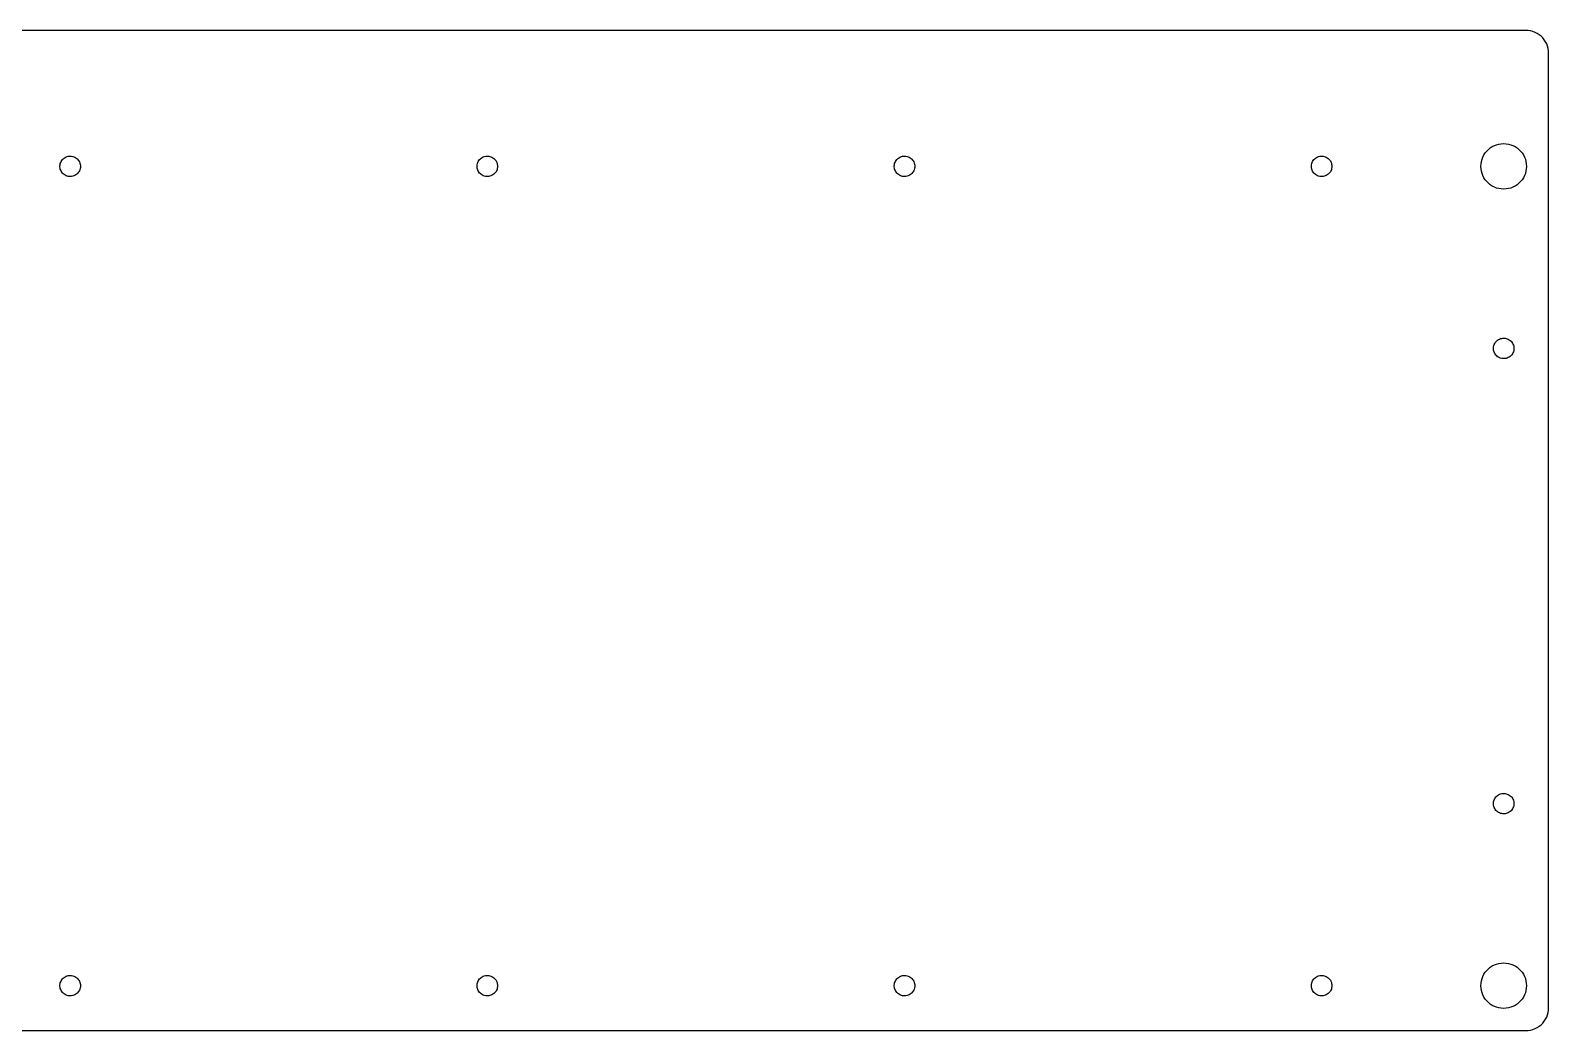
# Model space of a CAD drawing. Header units: metres. Extents: x -325 to 325, y -110 to 110.
# Drawn here: x -8.7 to 324.9, y -109.9 to 109.9 of the extents above; entities that cross this region are included whole.
import ezdxf

# ---------------------------------------------------------------- set-up
doc = ezdxf.new("R2010")
doc.units = ezdxf.units.M

msp = doc.modelspace()

# ---------------------------------------------------------------- linework, layer by layer
for p, q in [((319.875, 109.875), (-319.875, 109.875)), ((320.398, 109.848), (319.875, 109.875)), ((320.915, 109.766), (320.398, 109.848)), ((321.42, 109.63), (320.915, 109.766)), ((321.909, 109.443), (321.42, 109.63)), ((322.375, 109.205), (321.909, 109.443)), ((322.814, 108.92), (322.375, 109.205)), ((323.221, 108.591), (322.814, 108.92)), ((323.591, 108.221), (323.221, 108.591)), ((323.92, 107.814), (323.591, 108.221)), ((324.205, 107.375), (323.92, 107.814)), ((324.443, 106.909), (324.205, 107.375)), ((324.63, 106.42), (324.443, 106.909)), ((324.766, 105.915), (324.63, 106.42)), ((324.848, 105.398), (324.766, 105.915)), ((324.875, 104.875), (324.848, 105.398)), ((324.875, -104.875), (324.875, 104.875)), ((311.284, 83.3456), (311.654, 83.7157)), ((311.654, 83.7157), (312.061, 84.0451)), ((312.061, 84.0451), (312.5, 84.3301)), ((312.5, 84.3301), (312.966, 84.5677)), ((312.966, 84.5677), (313.455, 84.7553)), ((313.455, 84.7553), (313.96, 84.8907)), ((313.96, 84.8907), (314.477, 84.9726)), ((314.477, 84.9726), (315, 85)), ((315, 85), (315.523, 84.9726)), ((315.523, 84.9726), (316.04, 84.8907)), ((316.04, 84.8907), (316.545, 84.7553)), ((316.545, 84.7553), (317.034, 84.5677)), ((317.034, 84.5677), (317.5, 84.3301)), ((317.5, 84.3301), (317.939, 84.0451)), ((317.939, 84.0451), (318.346, 83.7157)), ((318.346, 83.7157), (318.716, 83.3456)), ((-2.24658, 80.1239), (-2.2193, 80.3703)), ((-2.24658, 79.8761), (-2.24658, 80.1239)), ((-2.2193, 80.3703), (-2.1651, 80.6122)), ((-2.1651, 80.6122), (-2.08461, 80.8467)), ((-2.08461, 80.8467), (-1.97881, 81.0709)), ((-1.97881, 81.0709), (-1.849, 81.2821)), ((-1.849, 81.2821), (-1.69673, 81.4777)), ((-1.69673, 81.4777), (-1.52388, 81.6554)), ((-1.52388, 81.6554), (-1.33252, 81.813)), ((-1.33252, 81.813), (-1.125, 81.9485)), ((-1.125, 81.9485), (-0.90381, 82.0605)), ((-0.90381, 82.0605), (-0.67165, 82.1474)), ((-0.67165, 82.1474), (-0.43134, 82.2083)), ((-0.43134, 82.2083), (-0.18579, 82.2423)), ((-0.18579, 82.2423), (0.062, 82.2491)), ((0.062, 82.2491), (0.30904, 82.2287)), ((0.30904, 82.2287), (0.55234, 82.1812)), ((0.55234, 82.1812), (0.78892, 82.1071)), ((0.78892, 82.1071), (1.01595, 82.0076)), ((1.01595, 82.0076), (1.23062, 81.8836)), ((1.23062, 81.8836), (1.43037, 81.7368)), ((1.43037, 81.7368), (1.61275, 81.5689)), ((1.61275, 81.5689), (1.77556, 81.382)), ((1.77556, 81.382), (1.91681, 81.1783)), ((1.91681, 81.1783), (2.03479, 80.9602)), ((2.03479, 80.9602), (2.12808, 80.7306)), ((2.12808, 80.7306), (2.19554, 80.492)), ((2.19554, 80.492), (2.23634, 80.2475)), ((2.23634, 80.2475), (2.25, 80)), ((89.4201, 80.1239), (89.4474, 80.3703)), ((89.4201, 79.8761), (89.4201, 80.1239)), ((89.4474, 80.3703), (89.5016, 80.6122)), ((89.5016, 80.6122), (89.582, 80.8467)), ((89.582, 80.8467), (89.6879, 81.0709)), ((89.6879, 81.0709), (89.8177, 81.2821)), ((89.8177, 81.2821), (89.9699, 81.4777)), ((89.9699, 81.4777), (90.1428, 81.6554)), ((90.1428, 81.6554), (90.3341, 81.813)), ((90.3341, 81.813), (90.5417, 81.9485)), ((90.5417, 81.9485), (90.7628, 82.0605)), ((90.7628, 82.0605), (90.995, 82.1474)), ((90.995, 82.1474), (91.2353, 82.2083)), ((91.2353, 82.2083), (91.4809, 82.2423)), ((91.4809, 82.2423), (91.7287, 82.2491)), ((91.7287, 82.2491), (91.9757, 82.2287)), ((91.9757, 82.2287), (92.219, 82.1812)), ((92.219, 82.1812), (92.4556, 82.1071)), ((92.4556, 82.1071), (92.6826, 82.0076)), ((92.6826, 82.0076), (92.8973, 81.8836)), ((92.8973, 81.8836), (93.097, 81.7368)), ((93.097, 81.7368), (93.2794, 81.5689)), ((93.2794, 81.5689), (93.4422, 81.382)), ((93.4422, 81.382), (93.5835, 81.1783)), ((93.5835, 81.1783), (93.7015, 80.9602)), ((93.7015, 80.9602), (93.7948, 80.7306)), ((93.7948, 80.7306), (93.8622, 80.492)), ((93.8622, 80.492), (93.903, 80.2475)), ((93.903, 80.2475), (93.9167, 80)), ((181.087, 80.1239), (181.114, 80.3703)), ((181.087, 79.8761), (181.087, 80.1239)), ((181.114, 80.3703), (181.168, 80.6122)), ((181.168, 80.6122), (181.249, 80.8467)), ((181.249, 80.8467), (181.355, 81.0709)), ((181.355, 81.0709), (181.484, 81.2821)), ((181.484, 81.2821), (181.637, 81.4777)), ((181.637, 81.4777), (181.809, 81.6554)), ((181.809, 81.6554), (182.001, 81.813)), ((182.001, 81.813), (182.208, 81.9485)), ((182.208, 81.9485), (182.43, 82.0605)), ((182.43, 82.0605), (182.662, 82.1474)), ((182.662, 82.1474), (182.902, 82.2083)), ((182.902, 82.2083), (183.148, 82.2423)), ((183.148, 82.2423), (183.395, 82.2491)), ((183.395, 82.2491), (183.642, 82.2287)), ((183.642, 82.2287), (183.886, 82.1812)), ((183.886, 82.1812), (184.122, 82.1071)), ((184.122, 82.1071), (184.349, 82.0076)), ((184.349, 82.0076), (184.564, 81.8836)), ((184.564, 81.8836), (184.764, 81.7368)), ((184.764, 81.7368), (184.946, 81.5689)), ((184.946, 81.5689), (185.109, 81.382)), ((185.109, 81.382), (185.25, 81.1783)), ((185.25, 81.1783), (185.368, 80.9602)), ((185.368, 80.9602), (185.461, 80.7306)), ((185.461, 80.7306), (185.529, 80.492)), ((185.529, 80.492), (185.57, 80.2475)), ((185.57, 80.2475), (185.583, 80)), ((272.753, 80.1239), (272.781, 80.3703)), ((272.753, 79.8761), (272.753, 80.1239)), ((272.781, 80.3703), (272.835, 80.6122)), ((272.835, 80.6122), (272.915, 80.8467)), ((272.915, 80.8467), (273.021, 81.0709)), ((273.021, 81.0709), (273.151, 81.2821)), ((273.151, 81.2821), (273.303, 81.4777)), ((273.303, 81.4777), (273.476, 81.6554)), ((273.476, 81.6554), (273.667, 81.813)), ((273.667, 81.813), (273.875, 81.9485)), ((273.875, 81.9485), (274.096, 82.0605)), ((274.096, 82.0605), (274.328, 82.1474)), ((274.328, 82.1474), (274.569, 82.2083)), ((274.569, 82.2083), (274.814, 82.2423)), ((274.814, 82.2423), (275.062, 82.2491)), ((275.062, 82.2491), (275.309, 82.2287)), ((275.309, 82.2287), (275.552, 82.1812)), ((275.552, 82.1812), (275.789, 82.1071)), ((275.789, 82.1071), (276.016, 82.0076)), ((276.016, 82.0076), (276.231, 81.8836)), ((276.231, 81.8836), (276.43, 81.7368)), ((276.43, 81.7368), (276.613, 81.5689)), ((276.613, 81.5689), (276.776, 81.382)), ((276.776, 81.382), (276.917, 81.1783)), ((276.917, 81.1783), (277.035, 80.9602)), ((277.035, 80.9602), (277.128, 80.7306)), ((277.128, 80.7306), (277.196, 80.492)), ((277.196, 80.492), (277.236, 80.2475)), ((277.236, 80.2475), (277.25, 80)), ((310, 80), (310.027, 80.5226)), ((310.027, 80.5226), (310.109, 81.0396)), ((310.109, 81.0396), (310.245, 81.5451)), ((310.245, 81.5451), (310.432, 82.0337)), ((310.432, 82.0337), (310.67, 82.5)), ((310.67, 82.5), (310.955, 82.9389)), ((310.955, 82.9389), (311.284, 83.3456)), ((318.716, 83.3456), (319.045, 82.9389)), ((319.045, 82.9389), (319.33, 82.5)), ((319.33, 82.5), (319.568, 82.0337)), ((319.568, 82.0337), (319.755, 81.5451)), ((319.755, 81.5451), (319.891, 81.0396)), ((319.891, 81.0396), (319.973, 80.5226)), ((319.973, 80.5226), (320, 80)), ((-2.2193, 79.6297), (-2.24658, 79.8761)), ((-2.1651, 79.3878), (-2.2193, 79.6297)), ((-2.08461, 79.1533), (-2.1651, 79.3878)), ((-1.97881, 78.9291), (-2.08461, 79.1533)), ((-1.849, 78.7179), (-1.97881, 78.9291)), ((-1.69673, 78.5223), (-1.849, 78.7179)), ((-1.52388, 78.3446), (-1.69673, 78.5223)), ((-1.33252, 78.187), (-1.52388, 78.3446)), ((-1.125, 78.0514), (-1.33252, 78.187)), ((-0.90381, 77.9395), (-1.125, 78.0514)), ((-0.67165, 77.8526), (-0.90381, 77.9395)), ((-0.43134, 77.7917), (-0.67165, 77.8526)), ((-0.18579, 77.7577), (-0.43134, 77.7917)), ((0.062, 77.7509), (-0.18579, 77.7577)), ((0.30904, 77.7713), (0.062, 77.7509)), ((0.55234, 77.8188), (0.30904, 77.7713)), ((0.78892, 77.8929), (0.55234, 77.8188)), ((1.01595, 77.9924), (0.78892, 77.8929)), ((1.23062, 78.1164), (1.01595, 77.9924)), ((1.43037, 78.2632), (1.23062, 78.1164)), ((1.61275, 78.4311), (1.43037, 78.2632)), ((1.77556, 78.618), (1.61275, 78.4311)), ((1.91681, 78.8217), (1.77556, 78.618)), ((2.03479, 79.0397), (1.91681, 78.8217)), ((2.12808, 79.2694), (2.03479, 79.0397)), ((2.19554, 79.508), (2.12808, 79.2694)), ((2.23634, 79.7525), (2.19554, 79.508)), ((2.25, 80), (2.23634, 79.7525)), ((89.4474, 79.6297), (89.4201, 79.8761)), ((89.5016, 79.3878), (89.4474, 79.6297)), ((89.582, 79.1533), (89.5016, 79.3878)), ((89.6879, 78.9291), (89.582, 79.1533)), ((89.8177, 78.7179), (89.6879, 78.9291)), ((89.9699, 78.5223), (89.8177, 78.7179)), ((90.1428, 78.3446), (89.9699, 78.5223)), ((90.3341, 78.187), (90.1428, 78.3446)), ((90.5417, 78.0514), (90.3341, 78.187)), ((90.7628, 77.9395), (90.5417, 78.0514)), ((90.995, 77.8526), (90.7628, 77.9395)), ((91.2353, 77.7917), (90.995, 77.8526)), ((91.4809, 77.7577), (91.2353, 77.7917)), ((91.7287, 77.7509), (91.4809, 77.7577)), ((91.9757, 77.7713), (91.7287, 77.7509)), ((92.219, 77.8188), (91.9757, 77.7713)), ((92.4556, 77.8929), (92.219, 77.8188)), ((92.6826, 77.9924), (92.4556, 77.8929)), ((92.8973, 78.1164), (92.6826, 77.9924)), ((93.097, 78.2632), (92.8973, 78.1164)), ((93.2794, 78.4311), (93.097, 78.2632)), ((93.4422, 78.618), (93.2794, 78.4311)), ((93.5835, 78.8217), (93.4422, 78.618)), ((93.7015, 79.0397), (93.5835, 78.8217)), ((93.7948, 79.2694), (93.7015, 79.0397)), ((93.8622, 79.508), (93.7948, 79.2694)), ((93.903, 79.7525), (93.8622, 79.508)), ((93.9167, 80), (93.903, 79.7525)), ((181.114, 79.6297), (181.087, 79.8761)), ((181.168, 79.3878), (181.114, 79.6297)), ((181.249, 79.1533), (181.168, 79.3878)), ((181.355, 78.9291), (181.249, 79.1533)), ((181.484, 78.7179), (181.355, 78.9291)), ((181.637, 78.5223), (181.484, 78.7179)), ((181.809, 78.3446), (181.637, 78.5223)), ((182.001, 78.187), (181.809, 78.3446)), ((182.208, 78.0514), (182.001, 78.187)), ((182.43, 77.9395), (182.208, 78.0514)), ((182.662, 77.8526), (182.43, 77.9395)), ((182.902, 77.7917), (182.662, 77.8526)), ((183.148, 77.7577), (182.902, 77.7917)), ((183.395, 77.7509), (183.148, 77.7577)), ((183.642, 77.7713), (183.395, 77.7509)), ((183.886, 77.8188), (183.642, 77.7713)), ((184.122, 77.8929), (183.886, 77.8188)), ((184.349, 77.9924), (184.122, 77.8929)), ((184.564, 78.1164), (184.349, 77.9924)), ((184.764, 78.2632), (184.564, 78.1164)), ((184.946, 78.4311), (184.764, 78.2632)), ((185.109, 78.618), (184.946, 78.4311)), ((185.25, 78.8217), (185.109, 78.618)), ((185.368, 79.0397), (185.25, 78.8217)), ((185.461, 79.2694), (185.368, 79.0397)), ((185.529, 79.508), (185.461, 79.2694)), ((185.57, 79.7525), (185.529, 79.508)), ((185.583, 80), (185.57, 79.7525)), ((272.781, 79.6297), (272.753, 79.8761)), ((272.835, 79.3878), (272.781, 79.6297)), ((272.915, 79.1533), (272.835, 79.3878)), ((273.021, 78.9291), (272.915, 79.1533)), ((273.151, 78.7179), (273.021, 78.9291)), ((273.303, 78.5223), (273.151, 78.7179)), ((273.476, 78.3446), (273.303, 78.5223)), ((273.667, 78.187), (273.476, 78.3446)), ((273.875, 78.0514), (273.667, 78.187)), ((274.096, 77.9395), (273.875, 78.0514)), ((274.328, 77.8526), (274.096, 77.9395)), ((274.569, 77.7917), (274.328, 77.8526)), ((274.814, 77.7577), (274.569, 77.7917)), ((275.062, 77.7509), (274.814, 77.7577)), ((275.309, 77.7713), (275.062, 77.7509)), ((275.552, 77.8188), (275.309, 77.7713)), ((275.789, 77.8929), (275.552, 77.8188)), ((276.016, 77.9924), (275.789, 77.8929)), ((276.231, 78.1164), (276.016, 77.9924)), ((276.43, 78.2632), (276.231, 78.1164)), ((276.613, 78.4311), (276.43, 78.2632)), ((276.776, 78.618), (276.613, 78.4311)), ((276.917, 78.8217), (276.776, 78.618)), ((277.035, 79.0397), (276.917, 78.8217)), ((277.128, 79.2694), (277.035, 79.0397)), ((277.196, 79.508), (277.128, 79.2694)), ((277.236, 79.7525), (277.196, 79.508)), ((277.25, 80), (277.236, 79.7525)), ((310.027, 79.4774), (310, 80)), ((310.109, 78.9604), (310.027, 79.4774)), ((310.245, 78.4549), (310.109, 78.9604)), ((310.432, 77.9663), (310.245, 78.4549)), ((310.67, 77.5), (310.432, 77.9663)), ((310.955, 77.0611), (310.67, 77.5)), ((311.284, 76.6543), (310.955, 77.0611)), ((319.045, 77.0611), (318.716, 76.6543)), ((319.33, 77.5), (319.045, 77.0611)), ((319.568, 77.9663), (319.33, 77.5)), ((319.755, 78.4549), (319.568, 77.9663)), ((319.891, 78.9604), (319.755, 78.4549)), ((319.973, 79.4774), (319.891, 78.9604)), ((320, 80), (319.973, 79.4774)), ((311.654, 76.2843), (311.284, 76.6543)), ((312.061, 75.9549), (311.654, 76.2843)), ((312.5, 75.6699), (312.061, 75.9549)), ((312.966, 75.4323), (312.5, 75.6699)), ((313.455, 75.2447), (312.966, 75.4323)), ((313.96, 75.1093), (313.455, 75.2447)), ((314.477, 75.0274), (313.96, 75.1093)), ((315, 75), (314.477, 75.0274)), ((315.523, 75.0274), (315, 75)), ((316.04, 75.1093), (315.523, 75.0274)), ((316.545, 75.2447), (316.04, 75.1093)), ((317.034, 75.4323), (316.545, 75.2447)), ((317.5, 75.6699), (317.034, 75.4323)), ((317.939, 75.9549), (317.5, 75.6699)), ((318.346, 76.2843), (317.939, 75.9549)), ((318.716, 76.6543), (318.346, 76.2843)), ((312.753, 40.1239), (312.781, 40.3703)), ((312.753, 39.8761), (312.753, 40.1239)), ((312.781, 40.3703), (312.835, 40.6122)), ((312.835, 40.6122), (312.915, 40.8467)), ((312.915, 40.8467), (313.021, 41.0709)), ((313.021, 41.0709), (313.151, 41.2821)), ((313.151, 41.2821), (313.303, 41.4777)), ((313.303, 41.4777), (313.476, 41.6554)), ((313.476, 41.6554), (313.667, 41.813)), ((313.667, 41.813), (313.875, 41.9485)), ((313.875, 41.9485), (314.096, 42.0605)), ((314.096, 42.0605), (314.328, 42.1474)), ((314.328, 42.1474), (314.569, 42.2083)), ((314.569, 42.2083), (314.814, 42.2423)), ((314.814, 42.2423), (315.062, 42.2491)), ((315.062, 42.2491), (315.309, 42.2287)), ((315.309, 42.2287), (315.552, 42.1812)), ((315.552, 42.1812), (315.789, 42.1071)), ((315.789, 42.1071), (316.016, 42.0076)), ((316.016, 42.0076), (316.231, 41.8836)), ((316.231, 41.8836), (316.43, 41.7368)), ((316.43, 41.7368), (316.613, 41.5689)), ((316.613, 41.5689), (316.776, 41.382)), ((316.776, 41.382), (316.917, 41.1783)), ((316.917, 41.1783), (317.035, 40.9602)), ((317.035, 40.9602), (317.128, 40.7306)), ((317.128, 40.7306), (317.196, 40.492)), ((317.196, 40.492), (317.236, 40.2475)), ((317.236, 40.2475), (317.25, 40)), ((312.781, 39.6297), (312.753, 39.8761)), ((312.835, 39.3878), (312.781, 39.6297)), ((312.915, 39.1533), (312.835, 39.3878)), ((313.021, 38.9291), (312.915, 39.1533)), ((313.151, 38.7179), (313.021, 38.9291)), ((313.303, 38.5223), (313.151, 38.7179)), ((313.476, 38.3446), (313.303, 38.5223)), ((313.667, 38.187), (313.476, 38.3446)), ((313.875, 38.0514), (313.667, 38.187)), ((314.096, 37.9395), (313.875, 38.0514)), ((314.328, 37.8526), (314.096, 37.9395)), ((314.569, 37.7917), (314.328, 37.8526)), ((314.814, 37.7577), (314.569, 37.7917)), ((315.062, 37.7509), (314.814, 37.7577)), ((315.309, 37.7713), (315.062, 37.7509)), ((315.552, 37.8188), (315.309, 37.7713)), ((315.789, 37.8928), (315.552, 37.8188)), ((316.016, 37.9924), (315.789, 37.8928)), ((316.231, 38.1164), (316.016, 37.9924)), ((316.43, 38.2632), (316.231, 38.1164)), ((316.613, 38.4311), (316.43, 38.2632)), ((316.776, 38.618), (316.613, 38.4311)), ((316.917, 38.8217), (316.776, 38.618)), ((317.035, 39.0397), (316.917, 38.8217)), ((317.128, 39.2694), (317.035, 39.0397)), ((317.196, 39.508), (317.128, 39.2694)), ((317.236, 39.7525), (317.196, 39.508)), ((317.25, 40), (317.236, 39.7525)), ((312.753, -59.8761), (312.781, -59.6297)), ((312.753, -60.1239), (312.753, -59.8761)), ((312.781, -59.6297), (312.835, -59.3878)), ((312.835, -59.3878), (312.915, -59.1533)), ((312.915, -59.1533), (313.021, -58.9291)), ((313.021, -58.9291), (313.151, -58.7179)), ((313.151, -58.7179), (313.303, -58.5223)), ((313.303, -58.5223), (313.476, -58.3446)), ((313.476, -58.3446), (313.667, -58.187)), ((313.667, -58.187), (313.875, -58.0514)), ((313.875, -58.0514), (314.096, -57.9395)), ((314.096, -57.9395), (314.328, -57.8526)), ((314.328, -57.8526), (314.569, -57.7917)), ((314.569, -57.7917), (314.814, -57.7577)), ((314.814, -57.7577), (315.062, -57.7509)), ((315.062, -57.7509), (315.309, -57.7713)), ((315.309, -57.7713), (315.552, -57.8188)), ((315.552, -57.8188), (315.789, -57.8928)), ((315.789, -57.8928), (316.016, -57.9924)), ((316.016, -57.9924), (316.231, -58.1164)), ((316.231, -58.1164), (316.43, -58.2632)), ((316.43, -58.2632), (316.613, -58.4311)), ((316.613, -58.4311), (316.776, -58.618)), ((316.776, -58.618), (316.917, -58.8217)), ((316.917, -58.8217), (317.035, -59.0397)), ((317.035, -59.0397), (317.128, -59.2694)), ((317.128, -59.2694), (317.196, -59.508)), ((317.196, -59.508), (317.236, -59.7525)), ((317.236, -59.7525), (317.25, -60)), ((317.25, -60), (317.236, -60.2475)), ((312.781, -60.3703), (312.753, -60.1239)), ((312.835, -60.6122), (312.781, -60.3703)), ((312.915, -60.8467), (312.835, -60.6122)), ((313.021, -61.0709), (312.915, -60.8467)), ((313.151, -61.2821), (313.021, -61.0709)), ((313.303, -61.4777), (313.151, -61.2821)), ((313.476, -61.6554), (313.303, -61.4777)), ((313.667, -61.813), (313.476, -61.6554)), ((313.875, -61.9485), (313.667, -61.813)), ((314.096, -62.0605), (313.875, -61.9485)), ((314.328, -62.1474), (314.096, -62.0605)), ((314.569, -62.2083), (314.328, -62.1474)), ((314.814, -62.2423), (314.569, -62.2083)), ((315.062, -62.2491), (314.814, -62.2423)), ((315.309, -62.2287), (315.062, -62.2491)), ((315.552, -62.1812), (315.309, -62.2287)), ((315.789, -62.1071), (315.552, -62.1812)), ((316.016, -62.0076), (315.789, -62.1071)), ((316.231, -61.8836), (316.016, -62.0076)), ((316.43, -61.7368), (316.231, -61.8836)), ((316.613, -61.5689), (316.43, -61.7368)), ((316.776, -61.382), (316.613, -61.5689)), ((316.917, -61.1783), (316.776, -61.382)), ((317.035, -60.9602), (316.917, -61.1783)), ((317.128, -60.7306), (317.035, -60.9602)), ((317.196, -60.492), (317.128, -60.7306)), ((317.236, -60.2475), (317.196, -60.492)), ((310.955, -97.0611), (311.284, -96.6543)), ((311.284, -96.6543), (311.654, -96.2843)), ((311.654, -96.2843), (312.061, -95.9549)), ((312.061, -95.9549), (312.5, -95.6699)), ((312.5, -95.6699), (312.966, -95.4323)), ((312.966, -95.4323), (313.455, -95.2447)), ((313.455, -95.2447), (313.96, -95.1093)), ((313.96, -95.1093), (314.477, -95.0274)), ((314.477, -95.0274), (315, -95)), ((315, -95), (315.523, -95.0274)), ((315.523, -95.0274), (316.04, -95.1093)), ((316.04, -95.1093), (316.545, -95.2447)), ((316.545, -95.2447), (317.034, -95.4323)), ((317.034, -95.4323), (317.5, -95.6699)), ((317.5, -95.6699), (317.939, -95.9549)), ((317.939, -95.9549), (318.346, -96.2843)), ((318.346, -96.2843), (318.716, -96.6543)), ((318.716, -96.6543), (319.045, -97.0611)), ((-2.24658, -99.8761), (-2.2193, -99.6297)), ((-2.24658, -100.124), (-2.24658, -99.8761)), ((-2.2193, -99.6297), (-2.1651, -99.3878)), ((-2.1651, -99.3878), (-2.08461, -99.1533)), ((-2.08461, -99.1533), (-1.97881, -98.9291)), ((-1.97881, -98.9291), (-1.849, -98.7179)), ((-1.849, -98.7179), (-1.69673, -98.5223)), ((-1.69673, -98.5223), (-1.52388, -98.3446)), ((-1.52388, -98.3446), (-1.33252, -98.187)), ((-1.33252, -98.187), (-1.125, -98.0514)), ((-1.125, -98.0514), (-0.90381, -97.9395)), ((-0.90381, -97.9395), (-0.67165, -97.8526)), ((-0.67165, -97.8526), (-0.43134, -97.7917)), ((-0.43134, -97.7917), (-0.18579, -97.7577)), ((-0.18579, -97.7577), (0.062, -97.7509)), ((0.062, -97.7509), (0.30904, -97.7713)), ((0.30904, -97.7713), (0.55234, -97.8188)), ((0.55234, -97.8188), (0.78892, -97.8929)), ((0.78892, -97.8929), (1.01595, -97.9924)), ((1.01595, -97.9924), (1.23062, -98.1164)), ((1.23062, -98.1164), (1.43037, -98.2632)), ((1.43037, -98.2632), (1.61275, -98.4311)), ((1.61275, -98.4311), (1.77556, -98.618)), ((1.77556, -98.618), (1.91681, -98.8217)), ((1.91681, -98.8217), (2.03479, -99.0397)), ((2.03479, -99.0397), (2.12808, -99.2694)), ((2.12808, -99.2694), (2.19554, -99.508)), ((2.19554, -99.508), (2.23634, -99.7525)), ((2.23634, -99.7525), (2.25, -100)), ((2.25, -100), (2.23634, -100.248)), ((89.4201, -99.8761), (89.4474, -99.6297)), ((89.4201, -100.124), (89.4201, -99.8761)), ((89.4474, -99.6297), (89.5016, -99.3878)), ((89.5016, -99.3878), (89.582, -99.1533)), ((89.582, -99.1533), (89.6879, -98.9291)), ((89.6879, -98.9291), (89.8177, -98.7179)), ((89.8177, -98.7179), (89.9699, -98.5223)), ((89.9699, -98.5223), (90.1428, -98.3446)), ((90.1428, -98.3446), (90.3341, -98.187)), ((90.3341, -98.187), (90.5417, -98.0514)), ((90.5417, -98.0514), (90.7628, -97.9395)), ((90.7628, -97.9395), (90.995, -97.8526)), ((90.995, -97.8526), (91.2353, -97.7917)), ((91.2353, -97.7917), (91.4809, -97.7577)), ((91.4809, -97.7577), (91.7287, -97.7509)), ((91.7287, -97.7509), (91.9757, -97.7713)), ((91.9757, -97.7713), (92.219, -97.8188)), ((92.219, -97.8188), (92.4556, -97.8929)), ((92.4556, -97.8929), (92.6826, -97.9924)), ((92.6826, -97.9924), (92.8973, -98.1164)), ((92.8973, -98.1164), (93.097, -98.2632)), ((93.097, -98.2632), (93.2794, -98.4311)), ((93.2794, -98.4311), (93.4422, -98.618)), ((93.4422, -98.618), (93.5835, -98.8217)), ((93.5835, -98.8217), (93.7015, -99.0397)), ((93.7015, -99.0397), (93.7948, -99.2694)), ((93.7948, -99.2694), (93.8622, -99.508)), ((93.8622, -99.508), (93.903, -99.7525)), ((93.903, -99.7525), (93.9167, -100)), ((93.9167, -100), (93.903, -100.248)), ((181.087, -99.8761), (181.114, -99.6297)), ((181.087, -100.124), (181.087, -99.8761)), ((181.114, -99.6297), (181.168, -99.3878)), ((181.168, -99.3878), (181.249, -99.1533)), ((181.249, -99.1533), (181.355, -98.9291)), ((181.355, -98.9291), (181.484, -98.7179)), ((181.484, -98.7179), (181.637, -98.5223)), ((181.637, -98.5223), (181.809, -98.3446)), ((181.809, -98.3446), (182.001, -98.187)), ((182.001, -98.187), (182.208, -98.0514)), ((182.208, -98.0514), (182.43, -97.9395)), ((182.43, -97.9395), (182.662, -97.8526)), ((182.662, -97.8526), (182.902, -97.7917)), ((182.902, -97.7917), (183.148, -97.7577)), ((183.148, -97.7577), (183.395, -97.7509)), ((183.395, -97.7509), (183.642, -97.7713)), ((183.642, -97.7713), (183.886, -97.8188)), ((183.886, -97.8188), (184.122, -97.8929)), ((184.122, -97.8929), (184.349, -97.9924)), ((184.349, -97.9924), (184.564, -98.1164)), ((184.564, -98.1164), (184.764, -98.2632)), ((184.764, -98.2632), (184.946, -98.4311)), ((184.946, -98.4311), (185.109, -98.618)), ((185.109, -98.618), (185.25, -98.8217)), ((185.25, -98.8217), (185.368, -99.0397)), ((185.368, -99.0397), (185.461, -99.2694)), ((185.461, -99.2694), (185.529, -99.508)), ((185.529, -99.508), (185.57, -99.7525)), ((185.57, -99.7525), (185.583, -100)), ((185.583, -100), (185.57, -100.248)), ((272.753, -99.8761), (272.781, -99.6297)), ((272.753, -100.124), (272.753, -99.8761)), ((272.781, -99.6297), (272.835, -99.3878)), ((272.835, -99.3878), (272.915, -99.1533)), ((272.915, -99.1533), (273.021, -98.9291)), ((273.021, -98.9291), (273.151, -98.7179)), ((273.151, -98.7179), (273.303, -98.5223)), ((273.303, -98.5223), (273.476, -98.3446)), ((273.476, -98.3446), (273.667, -98.187)), ((273.667, -98.187), (273.875, -98.0514)), ((273.875, -98.0514), (274.096, -97.9395)), ((274.096, -97.9395), (274.328, -97.8526)), ((274.328, -97.8526), (274.569, -97.7917)), ((274.569, -97.7917), (274.814, -97.7577)), ((274.814, -97.7577), (275.062, -97.7509)), ((275.062, -97.7509), (275.309, -97.7713)), ((275.309, -97.7713), (275.552, -97.8188)), ((275.552, -97.8188), (275.789, -97.8929)), ((275.789, -97.8929), (276.016, -97.9924)), ((276.016, -97.9924), (276.231, -98.1164)), ((276.231, -98.1164), (276.43, -98.2632)), ((276.43, -98.2632), (276.613, -98.4311)), ((276.613, -98.4311), (276.776, -98.618)), ((276.776, -98.618), (276.917, -98.8217)), ((276.917, -98.8217), (277.035, -99.0397)), ((277.035, -99.0397), (277.128, -99.2694)), ((277.128, -99.2694), (277.196, -99.508)), ((277.196, -99.508), (277.236, -99.7525)), ((277.236, -99.7525), (277.25, -100)), ((277.25, -100), (277.236, -100.248)), ((310, -100), (310.027, -99.4774)), ((310.027, -100.523), (310, -100)), ((310.027, -99.4774), (310.109, -98.9604)), ((310.109, -98.9604), (310.245, -98.4549)), ((310.245, -98.4549), (310.432, -97.9663)), ((310.432, -97.9663), (310.67, -97.5)), ((310.67, -97.5), (310.955, -97.0611)), ((319.045, -97.0611), (319.33, -97.5)), ((319.33, -97.5), (319.568, -97.9663)), ((319.568, -97.9663), (319.755, -98.4549)), ((319.755, -98.4549), (319.891, -98.9604)), ((319.891, -98.9604), (319.973, -99.4774)), ((319.973, -99.4774), (320, -100)), ((320, -100), (319.973, -100.523)), ((-2.2193, -100.37), (-2.24658, -100.124)), ((-2.1651, -100.612), (-2.2193, -100.37)), ((-2.08461, -100.847), (-2.1651, -100.612)), ((-1.97881, -101.071), (-2.08461, -100.847)), ((-1.849, -101.282), (-1.97881, -101.071)), ((-1.69673, -101.478), (-1.849, -101.282)), ((-1.52388, -101.655), (-1.69673, -101.478)), ((-1.33252, -101.813), (-1.52388, -101.655)), ((-1.125, -101.949), (-1.33252, -101.813)), ((-0.90381, -102.06), (-1.125, -101.949)), ((-0.67165, -102.147), (-0.90381, -102.06)), ((-0.43134, -102.208), (-0.67165, -102.147)), ((-0.18579, -102.242), (-0.43134, -102.208)), ((0.062, -102.249), (-0.18579, -102.242)), ((0.30904, -102.229), (0.062, -102.249)), ((0.55234, -102.181), (0.30904, -102.229)), ((0.78892, -102.107), (0.55234, -102.181)), ((1.01595, -102.008), (0.78892, -102.107)), ((1.23062, -101.884), (1.01595, -102.008)), ((1.43037, -101.737), (1.23062, -101.884)), ((1.61275, -101.569), (1.43037, -101.737)), ((1.77556, -101.382), (1.61275, -101.569)), ((1.91681, -101.178), (1.77556, -101.382)), ((2.03479, -100.96), (1.91681, -101.178)), ((2.12808, -100.731), (2.03479, -100.96)), ((2.19554, -100.492), (2.12808, -100.731)), ((2.23634, -100.248), (2.19554, -100.492)), ((89.4474, -100.37), (89.4201, -100.124)), ((89.5016, -100.612), (89.4474, -100.37)), ((89.582, -100.847), (89.5016, -100.612)), ((89.6879, -101.071), (89.582, -100.847)), ((89.8177, -101.282), (89.6879, -101.071)), ((89.9699, -101.478), (89.8177, -101.282)), ((90.1428, -101.655), (89.9699, -101.478)), ((90.3341, -101.813), (90.1428, -101.655)), ((90.5417, -101.949), (90.3341, -101.813)), ((90.7628, -102.06), (90.5417, -101.949)), ((90.995, -102.147), (90.7628, -102.06)), ((91.2353, -102.208), (90.995, -102.147)), ((91.4809, -102.242), (91.2353, -102.208)), ((91.7287, -102.249), (91.4809, -102.242)), ((91.9757, -102.229), (91.7287, -102.249)), ((92.219, -102.181), (91.9757, -102.229)), ((92.4556, -102.107), (92.219, -102.181)), ((92.6826, -102.008), (92.4556, -102.107)), ((92.8973, -101.884), (92.6826, -102.008)), ((93.097, -101.737), (92.8973, -101.884)), ((93.2794, -101.569), (93.097, -101.737)), ((93.4422, -101.382), (93.2794, -101.569)), ((93.5835, -101.178), (93.4422, -101.382)), ((93.7015, -100.96), (93.5835, -101.178)), ((93.7948, -100.731), (93.7015, -100.96)), ((93.8622, -100.492), (93.7948, -100.731)), ((93.903, -100.248), (93.8622, -100.492)), ((181.114, -100.37), (181.087, -100.124)), ((181.168, -100.612), (181.114, -100.37)), ((181.249, -100.847), (181.168, -100.612)), ((181.355, -101.071), (181.249, -100.847)), ((181.484, -101.282), (181.355, -101.071)), ((181.637, -101.478), (181.484, -101.282)), ((181.809, -101.655), (181.637, -101.478)), ((182.001, -101.813), (181.809, -101.655)), ((182.208, -101.949), (182.001, -101.813)), ((182.43, -102.06), (182.208, -101.949)), ((182.662, -102.147), (182.43, -102.06)), ((182.902, -102.208), (182.662, -102.147)), ((183.148, -102.242), (182.902, -102.208)), ((183.395, -102.249), (183.148, -102.242)), ((183.642, -102.229), (183.395, -102.249)), ((183.886, -102.181), (183.642, -102.229)), ((184.122, -102.107), (183.886, -102.181)), ((184.349, -102.008), (184.122, -102.107)), ((184.564, -101.884), (184.349, -102.008)), ((184.764, -101.737), (184.564, -101.884)), ((184.946, -101.569), (184.764, -101.737)), ((185.109, -101.382), (184.946, -101.569)), ((185.25, -101.178), (185.109, -101.382)), ((185.368, -100.96), (185.25, -101.178)), ((185.461, -100.731), (185.368, -100.96)), ((185.529, -100.492), (185.461, -100.731)), ((185.57, -100.248), (185.529, -100.492)), ((272.781, -100.37), (272.753, -100.124)), ((272.835, -100.612), (272.781, -100.37)), ((272.915, -100.847), (272.835, -100.612)), ((273.021, -101.071), (272.915, -100.847)), ((273.151, -101.282), (273.021, -101.071)), ((273.303, -101.478), (273.151, -101.282)), ((273.476, -101.655), (273.303, -101.478)), ((273.667, -101.813), (273.476, -101.655)), ((273.875, -101.949), (273.667, -101.813)), ((274.096, -102.06), (273.875, -101.949)), ((274.328, -102.147), (274.096, -102.06)), ((274.569, -102.208), (274.328, -102.147)), ((274.814, -102.242), (274.569, -102.208)), ((275.062, -102.249), (274.814, -102.242)), ((275.309, -102.229), (275.062, -102.249)), ((275.552, -102.181), (275.309, -102.229)), ((275.789, -102.107), (275.552, -102.181)), ((276.016, -102.008), (275.789, -102.107)), ((276.231, -101.884), (276.016, -102.008)), ((276.43, -101.737), (276.231, -101.884)), ((276.613, -101.569), (276.43, -101.737)), ((276.776, -101.382), (276.613, -101.569)), ((276.917, -101.178), (276.776, -101.382)), ((277.035, -100.96), (276.917, -101.178)), ((277.128, -100.731), (277.035, -100.96)), ((277.196, -100.492), (277.128, -100.731)), ((277.236, -100.248), (277.196, -100.492)), ((310.109, -101.04), (310.027, -100.523)), ((310.245, -101.545), (310.109, -101.04)), ((310.432, -102.034), (310.245, -101.545)), ((310.67, -102.5), (310.432, -102.034)), ((310.955, -102.939), (310.67, -102.5)), ((311.284, -103.346), (310.955, -102.939)), ((311.654, -103.716), (311.284, -103.346)), ((318.716, -103.346), (318.346, -103.716)), ((319.045, -102.939), (318.716, -103.346)), ((319.33, -102.5), (319.045, -102.939)), ((319.568, -102.034), (319.33, -102.5)), ((319.755, -101.545), (319.568, -102.034)), ((319.891, -101.04), (319.755, -101.545)), ((319.973, -100.523), (319.891, -101.04)), ((312.061, -104.045), (311.654, -103.716)), ((312.5, -104.33), (312.061, -104.045)), ((312.966, -104.568), (312.5, -104.33)), ((313.455, -104.755), (312.966, -104.568)), ((313.96, -104.891), (313.455, -104.755)), ((314.477, -104.973), (313.96, -104.891)), ((315, -105), (314.477, -104.973)), ((315.523, -104.973), (315, -105)), ((316.04, -104.891), (315.523, -104.973)), ((316.545, -104.755), (316.04, -104.891)), ((317.034, -104.568), (316.545, -104.755)), ((317.5, -104.33), (317.034, -104.568)), ((317.939, -104.045), (317.5, -104.33)), ((318.346, -103.716), (317.939, -104.045)), ((324.443, -106.909), (324.63, -106.42)), ((324.63, -106.42), (324.766, -105.915)), ((324.766, -105.915), (324.848, -105.398)), ((324.848, -105.398), (324.875, -104.875)), ((-319.875, -109.875), (319.875, -109.875)), ((319.875, -109.875), (320.398, -109.848)), ((320.398, -109.848), (320.915, -109.766)), ((320.915, -109.766), (321.42, -109.63)), ((321.42, -109.63), (321.909, -109.443)), ((321.909, -109.443), (322.375, -109.205)), ((322.375, -109.205), (322.814, -108.92)), ((322.814, -108.92), (323.221, -108.591)), ((323.221, -108.591), (323.591, -108.221)), ((323.591, -108.221), (323.92, -107.814)), ((323.92, -107.814), (324.205, -107.375)), ((324.205, -107.375), (324.443, -106.909))]:
    msp.add_line(p, q)

doc.saveas('drawing.dxf')
